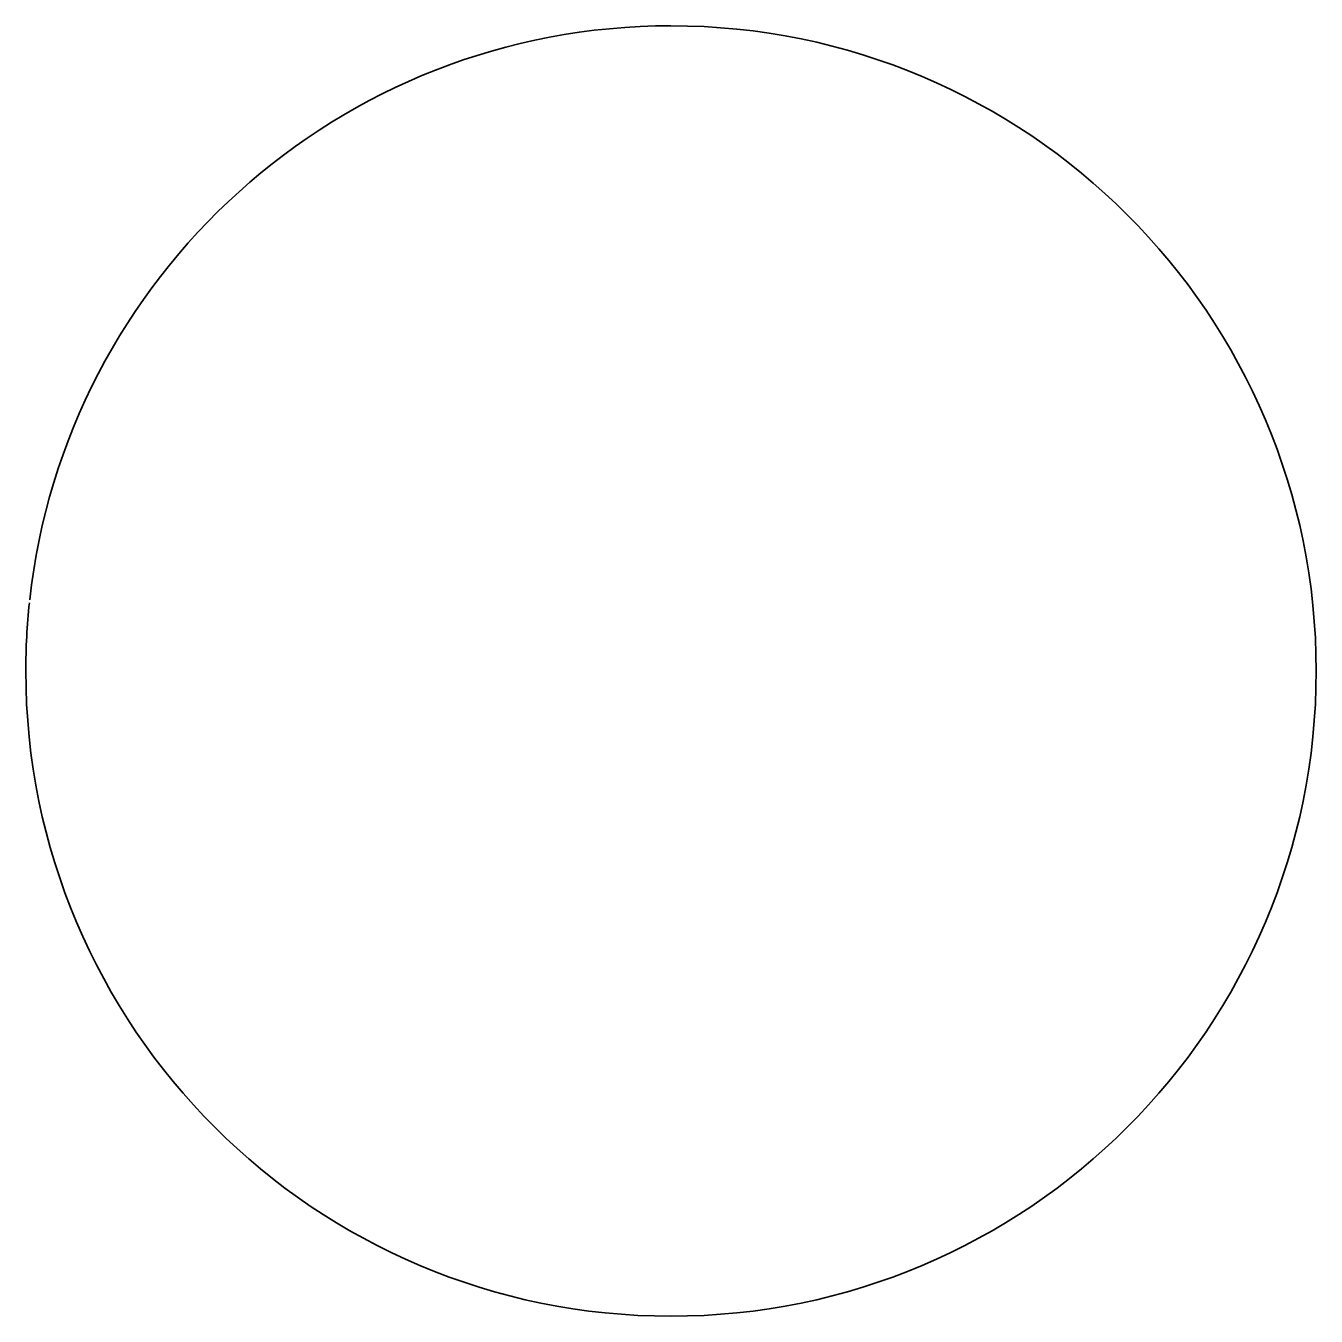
# Model space of a CAD drawing. Header units: millimetres. Extents: x -60 to 60, y -60 to 60.
import ezdxf

# ---------------------------------------------------------------- set-up
doc = ezdxf.new("R2010")
doc.units = ezdxf.units.MM
doc.header["$MEASUREMENT"] = 0
doc.layers.add('Layer 3', color=7, linetype='Continuous', lineweight=0)

msp = doc.modelspace()

# ---------------------------------------------------------------- linework, layer by layer
at = {"layer": 'Layer 3', "color": 250, "lineweight": 35, "true_color": 0x231f20}
msp.add_open_spline([(-59.67, 6.35), (-59.89, 4.26), (-60, 2.14), (-60, 0), (-60, -33.14), (-33.14, -60), (0, -60), (33.14, -60), (60, -33.14), (60, 0), (60, 33.14), (33.14, 60), (0, 60), (-30.9, 60), (-56.35, 36.64), (-59.64, 6.61)], degree=3, knots=[0, 0, 0, 0, 1, 1, 1, 2, 2, 2, 3, 3, 3, 4, 4, 4, 5, 5, 5, 5], dxfattribs=at)

doc.saveas('drawing.dxf')
